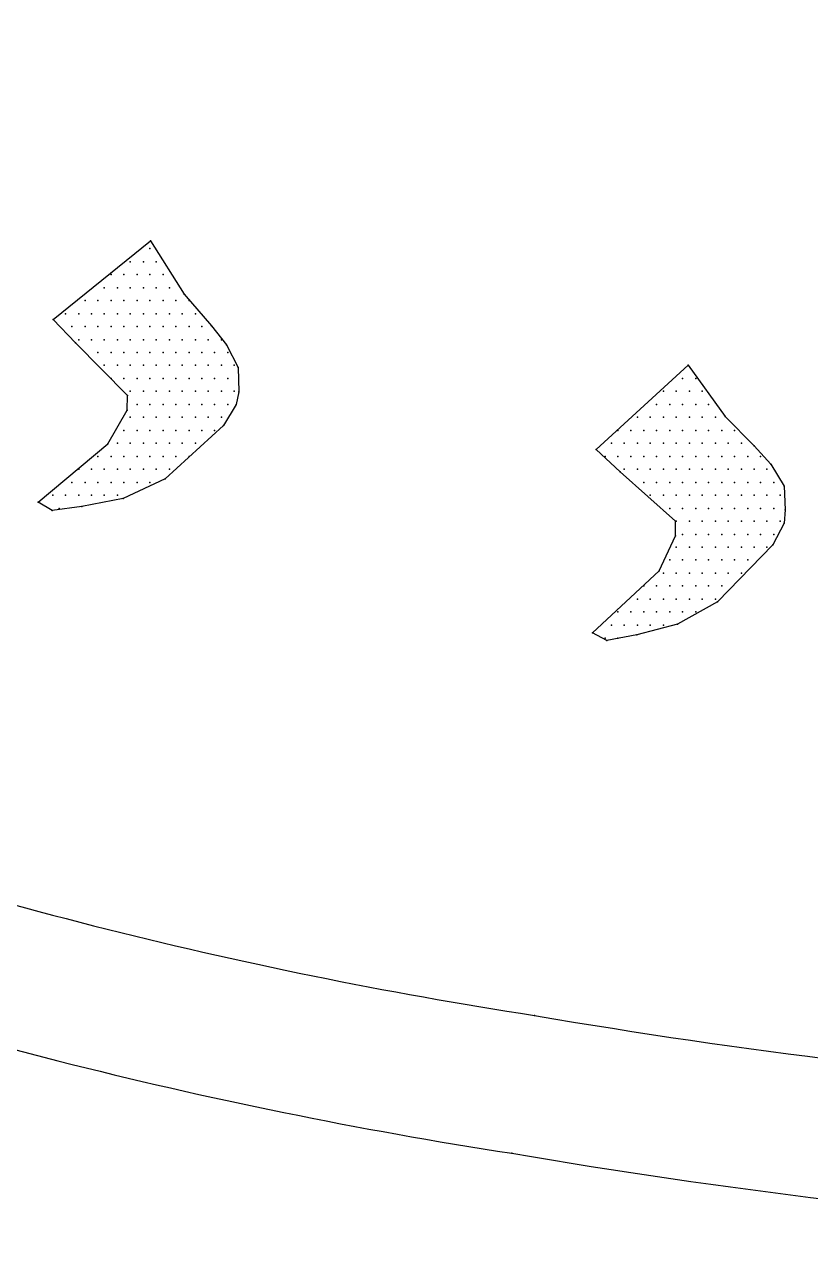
# Model space of a CAD drawing. Extents: x 180421 to 182279, y 668879 to 669787.
# Drawn here: x 180588.67 to 180595.21, y 669594.33 to 669604.51 of the extents above; entities that cross this region are included whole.
import ezdxf

# ---------------------------------------------------------------- set-up
doc = ezdxf.new("R2010")
doc.units = 0
doc.header["$LTSCALE"] = 2.5
doc.header["$MEASUREMENT"] = 0
doc.layers.get('0').update_dxf_attribs({"linetype": 'CONTINUOUS'})
doc.layers.add('KOTERET', color=1, linetype='CONTINUOUS')

# ---------------------------------------------------------------- blocks, each defined once
blk = doc.blocks.new('elipsa')
at = {"layer": 'KOTERET', "color": 1, "linetype": 'Continuous'}
for points in [[(20.368, 15.482, 0.06433), (7.627, 18.997, 0.055067), (-3.695, 19.335, 0.081051), (-17.07, 16.585, 0.05642), (-25.541, 12.204, 0.170965), (-32.054, 4.609, 0.076819), (-33.047, 0.117, 0.118306), (-31.458, -6.729, 0.129737), (-26.38, -12.498, 0.070189), (-16.442, -17.734, 0.047922), (-8.989, -19.629, 0.049022), (1.678, -20.394, 0.072792), (17.281, -17.691, 0.1248), (27.531, -12.086, 0.103709), (33.163, -4.121, 0.036886), (33.574, -2.374, 0.106536), (33.289, 2.751, 0.106243), (28.222, 10.489, 0.106919), (20.368, 15.482)], [(-8.799, -18.483, 0.049045), (1.647, -19.233, 0.072972), (16.953, -16.573, 0.125195), (26.739, -11.236, 0.103069), (32.075, -3.715, 0.035565), (32.429, -2.19, 0.105225), (32.186, 2.392, 0.105504), (27.409, 9.665, 0.107235), (19.946, 14.405, 0.064474), (7.463, 17.846, 0.055181), (-3.626, 18.179, 0.081162), (-16.653, 15.503, 0.05669), (-24.929, 11.217, 0.171614), (-30.972, 4.192, 0.076301), (-31.885, 0.075, 0.117637), (-30.418, -6.206, 0.130118), (-25.715, -11.542, 0.070334), (-16.046, -16.641, 0.047983), (-8.799, -18.483)]]:
    blk.add_lwpolyline(points, format="xyb", dxfattribs=at)
at = {"layer": 'KOTERET', "color": 2, "linetype": 'Continuous'}
for points in [[(-12.8, -12.693), (-11.992, -12.039)], [(-11.997, -12.102), (-11.997, -12.102)], [(-11.992, -12.039), (-11.712, -12.482)], [(-12.161, -12.213), (-12.161, -12.213)], [(-12.05, -12.213), (-12.05, -12.213)], [(-11.945, -12.213), (-11.945, -12.213)], [(-12.319, -12.318), (-12.319, -12.318)], [(-12.214, -12.318), (-12.214, -12.318)], [(-12.103, -12.318), (-12.103, -12.318)], [(-11.997, -12.318), (-11.997, -12.318)], [(-11.887, -12.318), (-11.887, -12.318)], [(-12.377, -12.429), (-12.377, -12.429)], [(-12.267, -12.429), (-12.267, -12.429)], [(-12.161, -12.429), (-12.161, -12.429)], [(-12.05, -12.429), (-12.05, -12.429)], [(-11.945, -12.429), (-11.945, -12.429)], [(-11.834, -12.429), (-11.834, -12.429)], [(-11.712, -12.482), (-11.485, -12.746)], [(-12.536, -12.535), (-12.536, -12.535)], [(-12.43, -12.535), (-12.43, -12.535)], [(-12.319, -12.535), (-12.319, -12.535)], [(-12.214, -12.535), (-12.214, -12.535)], [(-12.103, -12.535), (-12.103, -12.535)], [(-11.997, -12.535), (-11.997, -12.535)], [(-11.887, -12.535), (-11.887, -12.535)], [(-11.781, -12.535), (-11.781, -12.535)], [(-11.67, -12.535), (-11.67, -12.535)], [(-12.615, -12.888), (-12.8, -12.693)], [(-12.699, -12.646), (-12.699, -12.646)], [(-12.589, -12.646), (-12.589, -12.646)], [(-12.483, -12.646), (-12.483, -12.646)], [(-12.377, -12.646), (-12.377, -12.646)], [(-12.267, -12.646), (-12.267, -12.646)], [(-12.161, -12.646), (-12.161, -12.646)], [(-12.05, -12.646), (-12.05, -12.646)], [(-11.945, -12.646), (-11.945, -12.646)], [(-11.834, -12.646), (-11.834, -12.646)], [(-11.728, -12.646), (-11.728, -12.646)], [(-11.617, -12.646), (-11.617, -12.646)], [(-12.647, -12.751), (-12.647, -12.751)], [(-12.536, -12.751), (-12.536, -12.751)], [(-12.43, -12.751), (-12.43, -12.751)], [(-12.319, -12.751), (-12.319, -12.751)], [(-12.214, -12.751), (-12.214, -12.751)], [(-12.103, -12.751), (-12.103, -12.751)], [(-11.997, -12.751), (-11.997, -12.751)], [(-11.887, -12.751), (-11.887, -12.751)], [(-11.781, -12.751), (-11.781, -12.751)], [(-11.67, -12.751), (-11.67, -12.751)], [(-11.565, -12.751), (-11.565, -12.751)], [(-11.485, -12.746), (-11.359, -12.904)], [(-12.182, -13.326), (-12.615, -12.888)], [(-12.589, -12.862), (-12.589, -12.862)], [(-12.483, -12.862), (-12.483, -12.862)], [(-12.377, -12.862), (-12.377, -12.862)], [(-12.267, -12.862), (-12.267, -12.862)], [(-12.161, -12.862), (-12.161, -12.862)], [(-12.05, -12.862), (-12.05, -12.862)], [(-11.945, -12.862), (-11.945, -12.862)], [(-11.834, -12.862), (-11.834, -12.862)], [(-11.728, -12.862), (-11.728, -12.862)], [(-11.617, -12.862), (-11.617, -12.862)], [(-11.512, -12.862), (-11.512, -12.862)], [(-11.401, -12.862), (-11.401, -12.862)], [(-11.359, -12.904), (-11.264, -13.094)], [(-12.43, -12.968), (-12.43, -12.968)], [(-12.319, -12.968), (-12.319, -12.968)], [(-12.214, -12.968), (-12.214, -12.968)], [(-12.103, -12.968), (-12.103, -12.968)], [(-11.997, -12.968), (-11.997, -12.968)], [(-11.887, -12.968), (-11.887, -12.968)], [(-11.781, -12.968), (-11.781, -12.968)], [(-11.67, -12.968), (-11.67, -12.968)], [(-11.565, -12.968), (-11.565, -12.968)], [(-11.459, -12.968), (-11.459, -12.968)], [(-11.348, -12.968), (-11.348, -12.968)], [(-12.377, -13.073), (-12.377, -13.073)], [(-12.267, -13.073), (-12.267, -13.073)], [(-12.161, -13.073), (-12.161, -13.073)], [(-12.05, -13.073), (-12.05, -13.073)], [(-11.945, -13.073), (-11.945, -13.073)], [(-11.834, -13.073), (-11.834, -13.073)], [(-11.728, -13.073), (-11.728, -13.073)], [(-11.617, -13.073), (-11.617, -13.073)], [(-11.512, -13.073), (-11.512, -13.073)], [(-11.401, -13.073), (-11.401, -13.073)], [(-11.295, -13.073), (-11.295, -13.073)], [(-11.264, -13.094), (-11.258, -13.295)], [(-8.287, -13.775), (-7.521, -13.073)], [(-7.521, -13.073), (-7.215, -13.501)], [(-12.319, -13.184), (-12.319, -13.184)], [(-12.214, -13.184), (-12.214, -13.184)], [(-12.103, -13.184), (-12.103, -13.184)], [(-11.997, -13.184), (-11.997, -13.184)], [(-11.887, -13.184), (-11.887, -13.184)], [(-11.781, -13.184), (-11.781, -13.184)], [(-11.67, -13.184), (-11.67, -13.184)], [(-11.565, -13.184), (-11.565, -13.184)], [(-11.459, -13.184), (-11.459, -13.184)], [(-11.348, -13.184), (-11.348, -13.184)], [(-7.569, -13.184), (-7.569, -13.184)], [(-7.458, -13.184), (-7.458, -13.184)], [(-12.187, -13.448), (-12.182, -13.326)], [(-12.161, -13.29), (-12.161, -13.29)], [(-12.05, -13.29), (-12.05, -13.29)], [(-11.945, -13.29), (-11.945, -13.29)], [(-11.834, -13.29), (-11.834, -13.29)], [(-11.728, -13.29), (-11.728, -13.29)], [(-11.617, -13.29), (-11.617, -13.29)], [(-11.512, -13.29), (-11.512, -13.29)], [(-11.401, -13.29), (-11.401, -13.29)], [(-11.295, -13.29), (-11.295, -13.29)], [(-11.258, -13.295), (-11.28, -13.4)], [(-7.727, -13.29), (-7.727, -13.29)], [(-7.622, -13.29), (-7.622, -13.29)], [(-7.511, -13.29), (-7.511, -13.29)], [(-7.405, -13.29), (-7.405, -13.29)], [(-12.103, -13.4), (-12.103, -13.4)], [(-11.997, -13.4), (-11.997, -13.4)], [(-11.887, -13.4), (-11.887, -13.4)], [(-11.781, -13.4), (-11.781, -13.4)], [(-11.67, -13.4), (-11.67, -13.4)], [(-11.565, -13.4), (-11.565, -13.4)], [(-11.459, -13.4), (-11.459, -13.4)], [(-11.28, -13.4), (-11.385, -13.575)], [(-11.348, -13.4), (-11.348, -13.4)], [(-7.785, -13.4), (-7.785, -13.4)], [(-7.675, -13.4), (-7.675, -13.4)], [(-7.569, -13.4), (-7.569, -13.4)], [(-7.458, -13.4), (-7.458, -13.4)], [(-7.353, -13.4), (-7.353, -13.4)], [(-12.346, -13.728), (-12.187, -13.448)], [(-12.161, -13.506), (-12.161, -13.506)], [(-12.05, -13.506), (-12.05, -13.506)], [(-11.945, -13.506), (-11.945, -13.506)], [(-11.834, -13.506), (-11.834, -13.506)], [(-11.728, -13.506), (-11.728, -13.506)], [(-11.617, -13.506), (-11.617, -13.506)], [(-11.512, -13.506), (-11.512, -13.506)], [(-11.401, -13.506), (-11.401, -13.506)], [(-7.944, -13.506), (-7.944, -13.506)], [(-7.838, -13.506), (-7.838, -13.506)], [(-7.727, -13.506), (-7.727, -13.506)], [(-7.622, -13.506), (-7.622, -13.506)], [(-7.511, -13.506), (-7.511, -13.506)], [(-7.405, -13.506), (-7.405, -13.506)], [(-7.295, -13.506), (-7.295, -13.506)], [(-7.215, -13.501), (-6.973, -13.743)], [(-12.214, -13.617), (-12.214, -13.617)], [(-12.103, -13.617), (-12.103, -13.617)], [(-11.997, -13.617), (-11.997, -13.617)], [(-11.887, -13.617), (-11.887, -13.617)], [(-11.385, -13.575), (-11.871, -14.018)], [(-11.781, -13.617), (-11.781, -13.617)], [(-11.67, -13.617), (-11.67, -13.617)], [(-11.565, -13.617), (-11.565, -13.617)], [(-11.459, -13.617), (-11.459, -13.617)], [(-8.107, -13.617), (-8.107, -13.617)], [(-7.997, -13.617), (-7.997, -13.617)], [(-7.891, -13.617), (-7.891, -13.617)], [(-7.785, -13.617), (-7.785, -13.617)], [(-7.675, -13.617), (-7.675, -13.617)], [(-7.569, -13.617), (-7.569, -13.617)], [(-7.458, -13.617), (-7.458, -13.617)], [(-7.353, -13.617), (-7.353, -13.617)], [(-7.242, -13.617), (-7.242, -13.617)], [(-7.136, -13.617), (-7.136, -13.617)], [(-12.926, -14.213), (-12.346, -13.728)], [(-12.267, -13.722), (-12.267, -13.722)], [(-12.161, -13.722), (-12.161, -13.722)], [(-12.05, -13.722), (-12.05, -13.722)], [(-11.945, -13.722), (-11.945, -13.722)], [(-11.834, -13.722), (-11.834, -13.722)], [(-11.728, -13.722), (-11.728, -13.722)], [(-11.617, -13.722), (-11.617, -13.722)], [(-8.16, -13.722), (-8.16, -13.722)], [(-8.055, -13.722), (-8.055, -13.722)], [(-7.944, -13.722), (-7.944, -13.722)], [(-7.838, -13.722), (-7.838, -13.722)], [(-7.727, -13.722), (-7.727, -13.722)], [(-7.622, -13.722), (-7.622, -13.722)], [(-7.511, -13.722), (-7.511, -13.722)], [(-7.405, -13.722), (-7.405, -13.722)], [(-7.295, -13.722), (-7.295, -13.722)], [(-7.189, -13.722), (-7.189, -13.722)], [(-7.078, -13.722), (-7.078, -13.722)], [(-12.43, -13.833), (-12.43, -13.833)], [(-12.319, -13.833), (-12.319, -13.833)], [(-12.214, -13.833), (-12.214, -13.833)], [(-12.103, -13.833), (-12.103, -13.833)], [(-11.997, -13.833), (-11.997, -13.833)], [(-11.887, -13.833), (-11.887, -13.833)], [(-11.781, -13.833), (-11.781, -13.833)], [(-11.67, -13.833), (-11.67, -13.833)], [(-8.086, -13.96), (-8.287, -13.775)], [(-8.213, -13.833), (-8.213, -13.833)], [(-8.107, -13.833), (-8.107, -13.833)], [(-7.997, -13.833), (-7.997, -13.833)], [(-7.891, -13.833), (-7.891, -13.833)], [(-7.785, -13.833), (-7.785, -13.833)], [(-7.675, -13.833), (-7.675, -13.833)], [(-7.569, -13.833), (-7.569, -13.833)], [(-7.458, -13.833), (-7.458, -13.833)], [(-7.353, -13.833), (-7.353, -13.833)], [(-7.242, -13.833), (-7.242, -13.833)], [(-7.136, -13.833), (-7.136, -13.833)], [(-7.025, -13.833), (-7.025, -13.833)], [(-6.973, -13.743), (-6.835, -13.896)], [(-6.92, -13.833), (-6.92, -13.833)], [(-6.835, -13.896), (-6.724, -14.081)], [(-12.589, -13.939), (-12.589, -13.939)], [(-12.483, -13.939), (-12.483, -13.939)], [(-12.377, -13.939), (-12.377, -13.939)], [(-12.267, -13.939), (-12.267, -13.939)], [(-11.871, -14.018), (-12.219, -14.182)], [(-12.161, -13.939), (-12.161, -13.939)], [(-12.05, -13.939), (-12.05, -13.939)], [(-11.945, -13.939), (-11.945, -13.939)], [(-11.834, -13.939), (-11.834, -13.939)], [(-7.627, -14.372), (-8.086, -13.96)], [(-8.055, -13.939), (-8.055, -13.939)], [(-7.944, -13.939), (-7.944, -13.939)], [(-7.838, -13.939), (-7.838, -13.939)], [(-7.727, -13.939), (-7.727, -13.939)], [(-7.622, -13.939), (-7.622, -13.939)], [(-7.511, -13.939), (-7.511, -13.939)], [(-7.405, -13.939), (-7.405, -13.939)], [(-7.295, -13.939), (-7.295, -13.939)], [(-7.189, -13.939), (-7.189, -13.939)], [(-7.078, -13.939), (-7.078, -13.939)], [(-6.973, -13.939), (-6.973, -13.939)], [(-6.867, -13.939), (-6.867, -13.939)], [(-12.647, -14.05), (-12.647, -14.05)], [(-12.536, -14.05), (-12.536, -14.05)], [(-12.43, -14.05), (-12.43, -14.05)], [(-12.319, -14.05), (-12.319, -14.05)], [(-12.214, -14.05), (-12.214, -14.05)], [(-12.103, -14.05), (-12.103, -14.05)], [(-11.997, -14.05), (-11.997, -14.05)], [(-7.891, -14.05), (-7.891, -14.05)], [(-7.785, -14.05), (-7.785, -14.05)], [(-7.675, -14.05), (-7.675, -14.05)], [(-7.569, -14.05), (-7.569, -14.05)], [(-7.458, -14.05), (-7.458, -14.05)], [(-7.353, -14.05), (-7.353, -14.05)], [(-7.242, -14.05), (-7.242, -14.05)], [(-7.136, -14.05), (-7.136, -14.05)], [(-7.025, -14.05), (-7.025, -14.05)], [(-6.92, -14.05), (-6.92, -14.05)], [(-6.809, -14.05), (-6.809, -14.05)], [(-6.724, -14.081), (-6.714, -14.277)], [(-12.81, -14.282), (-12.926, -14.213)], [(-12.805, -14.155), (-12.805, -14.155)], [(-12.699, -14.155), (-12.699, -14.155)], [(-12.589, -14.155), (-12.589, -14.155)], [(-12.219, -14.182), (-12.562, -14.25)], [(-12.483, -14.155), (-12.483, -14.155)], [(-12.377, -14.155), (-12.377, -14.155)], [(-12.267, -14.155), (-12.267, -14.155)], [(-7.838, -14.155), (-7.838, -14.155)], [(-7.727, -14.155), (-7.727, -14.155)], [(-7.622, -14.155), (-7.622, -14.155)], [(-7.511, -14.155), (-7.511, -14.155)], [(-7.405, -14.155), (-7.405, -14.155)], [(-7.295, -14.155), (-7.295, -14.155)], [(-7.189, -14.155), (-7.189, -14.155)], [(-7.078, -14.155), (-7.078, -14.155)], [(-6.973, -14.155), (-6.973, -14.155)], [(-6.867, -14.155), (-6.867, -14.155)], [(-6.756, -14.155), (-6.756, -14.155)], [(-12.562, -14.25), (-12.81, -14.282)], [(-12.752, -14.266), (-12.752, -14.266)], [(-7.675, -14.266), (-7.675, -14.266)], [(-7.569, -14.266), (-7.569, -14.266)], [(-7.458, -14.266), (-7.458, -14.266)], [(-7.353, -14.266), (-7.353, -14.266)], [(-7.242, -14.266), (-7.242, -14.266)], [(-7.136, -14.266), (-7.136, -14.266)], [(-7.025, -14.266), (-7.025, -14.266)], [(-6.92, -14.266), (-6.92, -14.266)], [(-6.809, -14.266), (-6.809, -14.266)], [(-6.714, -14.277), (-6.724, -14.387)], [(-7.627, -14.493), (-7.627, -14.372)], [(-7.622, -14.372), (-7.622, -14.372)], [(-7.511, -14.372), (-7.511, -14.372)], [(-7.405, -14.372), (-7.405, -14.372)], [(-7.295, -14.372), (-7.295, -14.372)], [(-7.189, -14.372), (-7.189, -14.372)], [(-7.078, -14.372), (-7.078, -14.372)], [(-6.973, -14.372), (-6.973, -14.372)], [(-6.867, -14.372), (-6.867, -14.372)], [(-6.724, -14.387), (-6.819, -14.567)], [(-6.756, -14.372), (-6.756, -14.372)], [(-7.764, -14.783), (-7.627, -14.493)], [(-7.569, -14.482), (-7.569, -14.482)], [(-7.458, -14.482), (-7.458, -14.482)], [(-7.353, -14.482), (-7.353, -14.482)], [(-7.242, -14.482), (-7.242, -14.482)], [(-7.136, -14.482), (-7.136, -14.482)], [(-7.025, -14.482), (-7.025, -14.482)], [(-6.92, -14.482), (-6.92, -14.482)], [(-6.809, -14.482), (-6.809, -14.482)], [(-7.622, -14.588), (-7.622, -14.588)], [(-7.511, -14.588), (-7.511, -14.588)], [(-7.405, -14.588), (-7.405, -14.588)], [(-7.295, -14.588), (-7.295, -14.588)], [(-6.819, -14.567), (-7.279, -15.042)], [(-7.189, -14.588), (-7.189, -14.588)], [(-7.078, -14.588), (-7.078, -14.588)], [(-6.973, -14.588), (-6.973, -14.588)], [(-6.867, -14.588), (-6.867, -14.588)], [(-7.675, -14.694), (-7.675, -14.694)], [(-7.569, -14.694), (-7.569, -14.694)], [(-7.458, -14.694), (-7.458, -14.694)], [(-7.353, -14.694), (-7.353, -14.694)], [(-7.242, -14.694), (-7.242, -14.694)], [(-7.136, -14.694), (-7.136, -14.694)], [(-7.025, -14.694), (-7.025, -14.694)], [(-8.318, -15.3), (-7.764, -14.783)], [(-7.727, -14.804), (-7.727, -14.804)], [(-7.622, -14.804), (-7.622, -14.804)], [(-7.511, -14.804), (-7.511, -14.804)], [(-7.405, -14.804), (-7.405, -14.804)], [(-7.295, -14.804), (-7.295, -14.804)], [(-7.189, -14.804), (-7.189, -14.804)], [(-7.078, -14.804), (-7.078, -14.804)], [(-7.891, -14.91), (-7.891, -14.91)], [(-7.785, -14.91), (-7.785, -14.91)], [(-7.675, -14.91), (-7.675, -14.91)], [(-7.569, -14.91), (-7.569, -14.91)], [(-7.458, -14.91), (-7.458, -14.91)], [(-7.353, -14.91), (-7.353, -14.91)], [(-7.242, -14.91), (-7.242, -14.91)], [(-7.944, -15.021), (-7.944, -15.021)], [(-7.838, -15.021), (-7.838, -15.021)], [(-7.727, -15.021), (-7.727, -15.021)], [(-7.622, -15.021), (-7.622, -15.021)], [(-7.279, -15.042), (-7.611, -15.227)], [(-7.511, -15.021), (-7.511, -15.021)], [(-7.405, -15.021), (-7.405, -15.021)], [(-7.295, -15.021), (-7.295, -15.021)], [(-8.107, -15.126), (-8.107, -15.126)], [(-7.997, -15.126), (-7.997, -15.126)], [(-7.891, -15.126), (-7.891, -15.126)], [(-7.785, -15.126), (-7.785, -15.126)], [(-7.675, -15.126), (-7.675, -15.126)], [(-7.569, -15.126), (-7.569, -15.126)], [(-7.458, -15.126), (-7.458, -15.126)], [(-8.16, -15.237), (-8.16, -15.237)], [(-8.055, -15.237), (-8.055, -15.237)], [(-7.611, -15.227), (-7.949, -15.316)], [(-7.944, -15.237), (-7.944, -15.237)], [(-7.838, -15.237), (-7.838, -15.237)], [(-7.727, -15.237), (-7.727, -15.237)], [(-8.197, -15.364), (-8.318, -15.3)], [(-8.213, -15.343), (-8.213, -15.343)], [(-7.949, -15.316), (-8.197, -15.364)], [(-8.107, -15.343), (-8.107, -15.343)]]:
    blk.add_lwpolyline(points, dxfattribs=at)
at = {"layer": 'KOTERET', "color": 1}
for p in [(-11.997, -12.102), (-11.997, -12.102), (-11.992, -12.039), (-11.992, -12.039), (-12.161, -12.213), (-12.161, -12.213), (-12.05, -12.213), (-12.05, -12.213), (-11.945, -12.213), (-11.945, -12.213), (-12.319, -12.318), (-12.319, -12.318), (-12.214, -12.318), (-12.214, -12.318), (-12.103, -12.318), (-12.103, -12.318), (-11.997, -12.318), (-11.997, -12.318), (-11.887, -12.318), (-11.887, -12.318), (-12.377, -12.429), (-12.377, -12.429), (-12.267, -12.429), (-12.267, -12.429), (-12.161, -12.429), (-12.161, -12.429), (-12.05, -12.429), (-12.05, -12.429), (-11.945, -12.429), (-11.945, -12.429), (-11.834, -12.429), (-11.834, -12.429), (-11.712, -12.482), (-11.712, -12.482), (-12.536, -12.535), (-12.536, -12.535), (-12.43, -12.535), (-12.43, -12.535), (-12.319, -12.535), (-12.319, -12.535), (-12.214, -12.535), (-12.214, -12.535), (-12.103, -12.535), (-12.103, -12.535), (-11.997, -12.535), (-11.997, -12.535), (-11.887, -12.535), (-11.887, -12.535), (-11.781, -12.535), (-11.781, -12.535), (-11.67, -12.535), (-11.67, -12.535), (-12.8, -12.693), (-12.8, -12.693), (-12.699, -12.646), (-12.699, -12.646), (-12.589, -12.646), (-12.589, -12.646), (-12.483, -12.646), (-12.483, -12.646), (-12.377, -12.646), (-12.377, -12.646), (-12.267, -12.646), (-12.267, -12.646), (-12.161, -12.646), (-12.161, -12.646), (-12.05, -12.646), (-12.05, -12.646), (-11.945, -12.646), (-11.945, -12.646), (-11.834, -12.646), (-11.834, -12.646), (-11.728, -12.646), (-11.728, -12.646), (-11.617, -12.646), (-11.617, -12.646), (-12.647, -12.751), (-12.647, -12.751), (-12.536, -12.751), (-12.536, -12.751), (-12.43, -12.751), (-12.43, -12.751), (-12.319, -12.751), (-12.319, -12.751), (-12.214, -12.751), (-12.214, -12.751), (-12.103, -12.751), (-12.103, -12.751), (-11.997, -12.751), (-11.997, -12.751), (-11.887, -12.751), (-11.887, -12.751), (-11.781, -12.751), (-11.781, -12.751), (-11.67, -12.751), (-11.67, -12.751), (-11.565, -12.751), (-11.565, -12.751), (-11.485, -12.746), (-11.485, -12.746), (-12.615, -12.888), (-12.615, -12.888), (-12.589, -12.862), (-12.589, -12.862), (-12.483, -12.862), (-12.483, -12.862), (-12.377, -12.862), (-12.377, -12.862), (-12.267, -12.862), (-12.267, -12.862), (-12.161, -12.862), (-12.161, -12.862), (-12.05, -12.862), (-12.05, -12.862), (-11.945, -12.862), (-11.945, -12.862), (-11.834, -12.862), (-11.834, -12.862), (-11.728, -12.862), (-11.728, -12.862), (-11.617, -12.862), (-11.617, -12.862), (-11.512, -12.862), (-11.512, -12.862), (-11.401, -12.862), (-11.401, -12.862), (-11.359, -12.904), (-11.359, -12.904), (-12.43, -12.968), (-12.43, -12.968), (-12.319, -12.968), (-12.319, -12.968), (-12.214, -12.968), (-12.214, -12.968), (-12.103, -12.968), (-12.103, -12.968), (-11.997, -12.968), (-11.997, -12.968), (-11.887, -12.968), (-11.887, -12.968), (-11.781, -12.968), (-11.781, -12.968), (-11.67, -12.968), (-11.67, -12.968), (-11.565, -12.968), (-11.565, -12.968), (-11.459, -12.968), (-11.459, -12.968), (-11.348, -12.968), (-11.348, -12.968), (-12.377, -13.073), (-12.377, -13.073), (-12.267, -13.073), (-12.267, -13.073), (-12.161, -13.073), (-12.161, -13.073), (-12.05, -13.073), (-12.05, -13.073), (-11.945, -13.073), (-11.945, -13.073), (-11.834, -13.073), (-11.834, -13.073), (-11.728, -13.073), (-11.728, -13.073), (-11.617, -13.073), (-11.617, -13.073), (-11.512, -13.073), (-11.512, -13.073), (-11.401, -13.073), (-11.401, -13.073), (-11.295, -13.073), (-11.295, -13.073), (-11.264, -13.094), (-11.264, -13.094), (-7.521, -13.073), (-7.521, -13.073), (-12.319, -13.184), (-12.319, -13.184), (-12.214, -13.184), (-12.214, -13.184), (-12.103, -13.184), (-12.103, -13.184), (-11.997, -13.184), (-11.997, -13.184), (-11.887, -13.184), (-11.887, -13.184), (-11.781, -13.184), (-11.781, -13.184), (-11.67, -13.184), (-11.67, -13.184), (-11.565, -13.184), (-11.565, -13.184), (-11.459, -13.184), (-11.459, -13.184), (-11.348, -13.184), (-11.348, -13.184), (-7.569, -13.184), (-7.569, -13.184), (-7.458, -13.184), (-7.458, -13.184), (-12.182, -13.326), (-12.182, -13.326), (-12.161, -13.29), (-12.161, -13.29), (-12.05, -13.29), (-12.05, -13.29), (-11.945, -13.29), (-11.945, -13.29), (-11.834, -13.29), (-11.834, -13.29), (-11.728, -13.29), (-11.728, -13.29), (-11.617, -13.29), (-11.617, -13.29), (-11.512, -13.29), (-11.512, -13.29), (-11.401, -13.29), (-11.401, -13.29), (-11.295, -13.29), (-11.295, -13.29), (-11.258, -13.295), (-11.258, -13.295), (-7.727, -13.29), (-7.727, -13.29), (-7.622, -13.29), (-7.622, -13.29), (-7.511, -13.29), (-7.511, -13.29), (-7.405, -13.29), (-7.405, -13.29), (-12.103, -13.4), (-12.103, -13.4), (-11.997, -13.4), (-11.997, -13.4), (-11.887, -13.4), (-11.887, -13.4), (-11.781, -13.4), (-11.781, -13.4), (-11.67, -13.4), (-11.67, -13.4), (-11.565, -13.4), (-11.565, -13.4), (-11.459, -13.4), (-11.459, -13.4), (-11.348, -13.4), (-11.348, -13.4), (-11.28, -13.4), (-11.28, -13.4), (-7.785, -13.4), (-7.785, -13.4), (-7.675, -13.4), (-7.675, -13.4), (-7.569, -13.4), (-7.569, -13.4), (-7.458, -13.4), (-7.458, -13.4), (-7.353, -13.4), (-7.353, -13.4), (-12.187, -13.448), (-12.187, -13.448), (-12.161, -13.506), (-12.161, -13.506), (-12.05, -13.506), (-12.05, -13.506), (-11.945, -13.506), (-11.945, -13.506), (-11.834, -13.506), (-11.834, -13.506), (-11.728, -13.506), (-11.728, -13.506), (-11.617, -13.506), (-11.617, -13.506), (-11.512, -13.506), (-11.512, -13.506), (-11.401, -13.506), (-11.401, -13.506), (-7.944, -13.506), (-7.944, -13.506), (-7.838, -13.506), (-7.838, -13.506), (-7.727, -13.506), (-7.727, -13.506), (-7.622, -13.506), (-7.622, -13.506), (-7.511, -13.506), (-7.511, -13.506), (-7.405, -13.506), (-7.405, -13.506), (-7.295, -13.506), (-7.295, -13.506), (-7.215, -13.501), (-7.215, -13.501), (-12.214, -13.617), (-12.214, -13.617), (-12.103, -13.617), (-12.103, -13.617), (-11.997, -13.617), (-11.997, -13.617), (-11.887, -13.617), (-11.887, -13.617), (-11.781, -13.617), (-11.781, -13.617), (-11.67, -13.617), (-11.67, -13.617), (-11.565, -13.617), (-11.565, -13.617), (-11.459, -13.617), (-11.459, -13.617), (-11.385, -13.575), (-11.385, -13.575), (-8.107, -13.617), (-8.107, -13.617), (-7.997, -13.617), (-7.997, -13.617), (-7.891, -13.617), (-7.891, -13.617), (-7.785, -13.617), (-7.785, -13.617), (-7.675, -13.617), (-7.675, -13.617), (-7.569, -13.617), (-7.569, -13.617), (-7.458, -13.617), (-7.458, -13.617), (-7.353, -13.617), (-7.353, -13.617), (-7.242, -13.617), (-7.242, -13.617), (-7.136, -13.617), (-7.136, -13.617), (-12.346, -13.728), (-12.346, -13.728), (-12.267, -13.722), (-12.267, -13.722), (-12.161, -13.722), (-12.161, -13.722), (-12.05, -13.722), (-12.05, -13.722), (-11.945, -13.722), (-11.945, -13.722), (-11.834, -13.722), (-11.834, -13.722), (-11.728, -13.722), (-11.728, -13.722), (-11.617, -13.722), (-11.617, -13.722), (-8.16, -13.722), (-8.16, -13.722), (-8.055, -13.722), (-8.055, -13.722), (-7.944, -13.722), (-7.944, -13.722), (-7.838, -13.722), (-7.838, -13.722), (-7.727, -13.722), (-7.727, -13.722), (-7.622, -13.722), (-7.622, -13.722), (-7.511, -13.722), (-7.511, -13.722), (-7.405, -13.722), (-7.405, -13.722), (-7.295, -13.722), (-7.295, -13.722), (-7.189, -13.722), (-7.189, -13.722), (-7.078, -13.722), (-7.078, -13.722), (-12.43, -13.833), (-12.43, -13.833), (-12.319, -13.833), (-12.319, -13.833), (-12.214, -13.833), (-12.214, -13.833), (-12.103, -13.833), (-12.103, -13.833), (-11.997, -13.833), (-11.997, -13.833), (-11.887, -13.833), (-11.887, -13.833), (-11.781, -13.833), (-11.781, -13.833), (-11.67, -13.833), (-11.67, -13.833), (-8.287, -13.775), (-8.287, -13.775), (-8.213, -13.833), (-8.213, -13.833), (-8.107, -13.833), (-8.107, -13.833), (-7.997, -13.833), (-7.997, -13.833), (-7.891, -13.833), (-7.891, -13.833), (-7.785, -13.833), (-7.785, -13.833), (-7.675, -13.833), (-7.675, -13.833), (-7.569, -13.833), (-7.569, -13.833), (-7.458, -13.833), (-7.458, -13.833), (-7.353, -13.833), (-7.353, -13.833), (-7.242, -13.833), (-7.242, -13.833), (-7.136, -13.833), (-7.136, -13.833), (-7.025, -13.833), (-7.025, -13.833), (-6.973, -13.743), (-6.973, -13.743), (-6.92, -13.833), (-6.92, -13.833), (-6.835, -13.896), (-6.835, -13.896), (-12.589, -13.939), (-12.589, -13.939), (-12.483, -13.939), (-12.483, -13.939), (-12.377, -13.939), (-12.377, -13.939), (-12.267, -13.939), (-12.267, -13.939), (-12.161, -13.939), (-12.161, -13.939), (-12.05, -13.939), (-12.05, -13.939), (-11.945, -13.939), (-11.945, -13.939), (-11.871, -14.018), (-11.871, -14.018), (-11.834, -13.939), (-11.834, -13.939), (-8.086, -13.96), (-8.086, -13.96), (-8.055, -13.939), (-8.055, -13.939), (-7.944, -13.939), (-7.944, -13.939), (-7.838, -13.939), (-7.838, -13.939), (-7.727, -13.939), (-7.727, -13.939), (-7.622, -13.939), (-7.622, -13.939), (-7.511, -13.939), (-7.511, -13.939), (-7.405, -13.939), (-7.405, -13.939), (-7.295, -13.939), (-7.295, -13.939), (-7.189, -13.939), (-7.189, -13.939), (-7.078, -13.939), (-7.078, -13.939), (-6.973, -13.939), (-6.973, -13.939), (-6.867, -13.939), (-6.867, -13.939), (-12.647, -14.05), (-12.647, -14.05), (-12.536, -14.05), (-12.536, -14.05), (-12.43, -14.05), (-12.43, -14.05), (-12.319, -14.05), (-12.319, -14.05), (-12.214, -14.05), (-12.214, -14.05), (-12.103, -14.05), (-12.103, -14.05), (-11.997, -14.05), (-11.997, -14.05), (-7.891, -14.05), (-7.891, -14.05), (-7.785, -14.05), (-7.785, -14.05), (-7.675, -14.05), (-7.675, -14.05), (-7.569, -14.05), (-7.569, -14.05), (-7.458, -14.05), (-7.458, -14.05), (-7.353, -14.05), (-7.353, -14.05), (-7.242, -14.05), (-7.242, -14.05), (-7.136, -14.05), (-7.136, -14.05), (-7.025, -14.05), (-7.025, -14.05), (-6.92, -14.05), (-6.92, -14.05), (-6.809, -14.05), (-6.809, -14.05), (-6.724, -14.081), (-6.724, -14.081), (-12.926, -14.213), (-12.926, -14.213), (-12.805, -14.155), (-12.805, -14.155), (-12.699, -14.155), (-12.699, -14.155), (-12.589, -14.155), (-12.589, -14.155), (-12.483, -14.155), (-12.483, -14.155), (-12.377, -14.155), (-12.377, -14.155), (-12.267, -14.155), (-12.267, -14.155), (-12.219, -14.182), (-12.219, -14.182), (-7.838, -14.155), (-7.838, -14.155), (-7.727, -14.155), (-7.727, -14.155), (-7.622, -14.155), (-7.622, -14.155), (-7.511, -14.155), (-7.511, -14.155), (-7.405, -14.155), (-7.405, -14.155), (-7.295, -14.155), (-7.295, -14.155), (-7.189, -14.155), (-7.189, -14.155), (-7.078, -14.155), (-7.078, -14.155), (-6.973, -14.155), (-6.973, -14.155), (-6.867, -14.155), (-6.867, -14.155), (-6.756, -14.155), (-6.756, -14.155), (-12.81, -14.282), (-12.81, -14.282), (-12.752, -14.266), (-12.752, -14.266), (-12.562, -14.25), (-12.562, -14.25), (-7.675, -14.266), (-7.675, -14.266), (-7.569, -14.266), (-7.569, -14.266), (-7.458, -14.266), (-7.458, -14.266), (-7.353, -14.266), (-7.353, -14.266), (-7.242, -14.266), (-7.242, -14.266), (-7.136, -14.266), (-7.136, -14.266), (-7.025, -14.266), (-7.025, -14.266), (-6.92, -14.266), (-6.92, -14.266), (-6.809, -14.266), (-6.809, -14.266), (-6.714, -14.277), (-6.714, -14.277), (-7.627, -14.372), (-7.627, -14.372), (-7.622, -14.372), (-7.622, -14.372), (-7.511, -14.372), (-7.511, -14.372), (-7.405, -14.372), (-7.405, -14.372), (-7.295, -14.372), (-7.295, -14.372), (-7.189, -14.372), (-7.189, -14.372), (-7.078, -14.372), (-7.078, -14.372), (-6.973, -14.372), (-6.973, -14.372), (-6.867, -14.372), (-6.867, -14.372), (-6.756, -14.372), (-6.756, -14.372), (-6.724, -14.387), (-6.724, -14.387), (-7.627, -14.493), (-7.627, -14.493), (-7.569, -14.482), (-7.569, -14.482), (-7.458, -14.482), (-7.458, -14.482), (-7.353, -14.482), (-7.353, -14.482), (-7.242, -14.482), (-7.242, -14.482), (-7.136, -14.482), (-7.136, -14.482), (-7.025, -14.482), (-7.025, -14.482), (-6.92, -14.482), (-6.92, -14.482), (-6.809, -14.482), (-6.809, -14.482), (-7.622, -14.588), (-7.622, -14.588), (-7.511, -14.588), (-7.511, -14.588), (-7.405, -14.588), (-7.405, -14.588), (-7.295, -14.588), (-7.295, -14.588), (-7.189, -14.588), (-7.189, -14.588), (-7.078, -14.588), (-7.078, -14.588), (-6.973, -14.588), (-6.973, -14.588), (-6.867, -14.588), (-6.867, -14.588), (-6.819, -14.567), (-6.819, -14.567), (-7.675, -14.694), (-7.675, -14.694), (-7.569, -14.694), (-7.569, -14.694), (-7.458, -14.694), (-7.458, -14.694), (-7.353, -14.694), (-7.353, -14.694), (-7.242, -14.694), (-7.242, -14.694), (-7.136, -14.694), (-7.136, -14.694), (-7.025, -14.694), (-7.025, -14.694), (-7.764, -14.783), (-7.764, -14.783), (-7.727, -14.804), (-7.727, -14.804), (-7.622, -14.804), (-7.622, -14.804), (-7.511, -14.804), (-7.511, -14.804), (-7.405, -14.804), (-7.405, -14.804), (-7.295, -14.804), (-7.295, -14.804), (-7.189, -14.804), (-7.189, -14.804), (-7.078, -14.804), (-7.078, -14.804), (-7.891, -14.91), (-7.891, -14.91), (-7.785, -14.91), (-7.785, -14.91), (-7.675, -14.91), (-7.675, -14.91), (-7.569, -14.91), (-7.569, -14.91), (-7.458, -14.91), (-7.458, -14.91), (-7.353, -14.91), (-7.353, -14.91), (-7.242, -14.91), (-7.242, -14.91), (-7.944, -15.021), (-7.944, -15.021), (-7.838, -15.021), (-7.838, -15.021), (-7.727, -15.021), (-7.727, -15.021), (-7.622, -15.021), (-7.622, -15.021), (-7.511, -15.021), (-7.511, -15.021), (-7.405, -15.021), (-7.405, -15.021), (-7.295, -15.021), (-7.295, -15.021), (-7.279, -15.042), (-7.279, -15.042), (-8.107, -15.126), (-8.107, -15.126), (-7.997, -15.126), (-7.997, -15.126), (-7.891, -15.126), (-7.891, -15.126), (-7.785, -15.126), (-7.785, -15.126), (-7.675, -15.126), (-7.675, -15.126), (-7.569, -15.126), (-7.569, -15.126), (-7.458, -15.126), (-7.458, -15.126), (-8.16, -15.237), (-8.16, -15.237), (-8.055, -15.237), (-8.055, -15.237), (-7.944, -15.237), (-7.944, -15.237), (-7.838, -15.237), (-7.838, -15.237), (-7.727, -15.237), (-7.727, -15.237), (-7.611, -15.227), (-7.611, -15.227), (-8.318, -15.3), (-8.318, -15.3), (-8.213, -15.343), (-8.213, -15.343), (-8.107, -15.343), (-8.107, -15.343), (-7.949, -15.316), (-7.949, -15.316), (-8.197, -15.364), (-8.197, -15.364), (-8.799, -18.483), (-8.989, -19.629)]:
    blk.add_point(p, dxfattribs=at)

msp = doc.modelspace()

# ---------------------------------------------------------------- block references
msp.add_blockref('elipsa', (180601.713, 669614.745))

doc.saveas('drawing.dxf')
